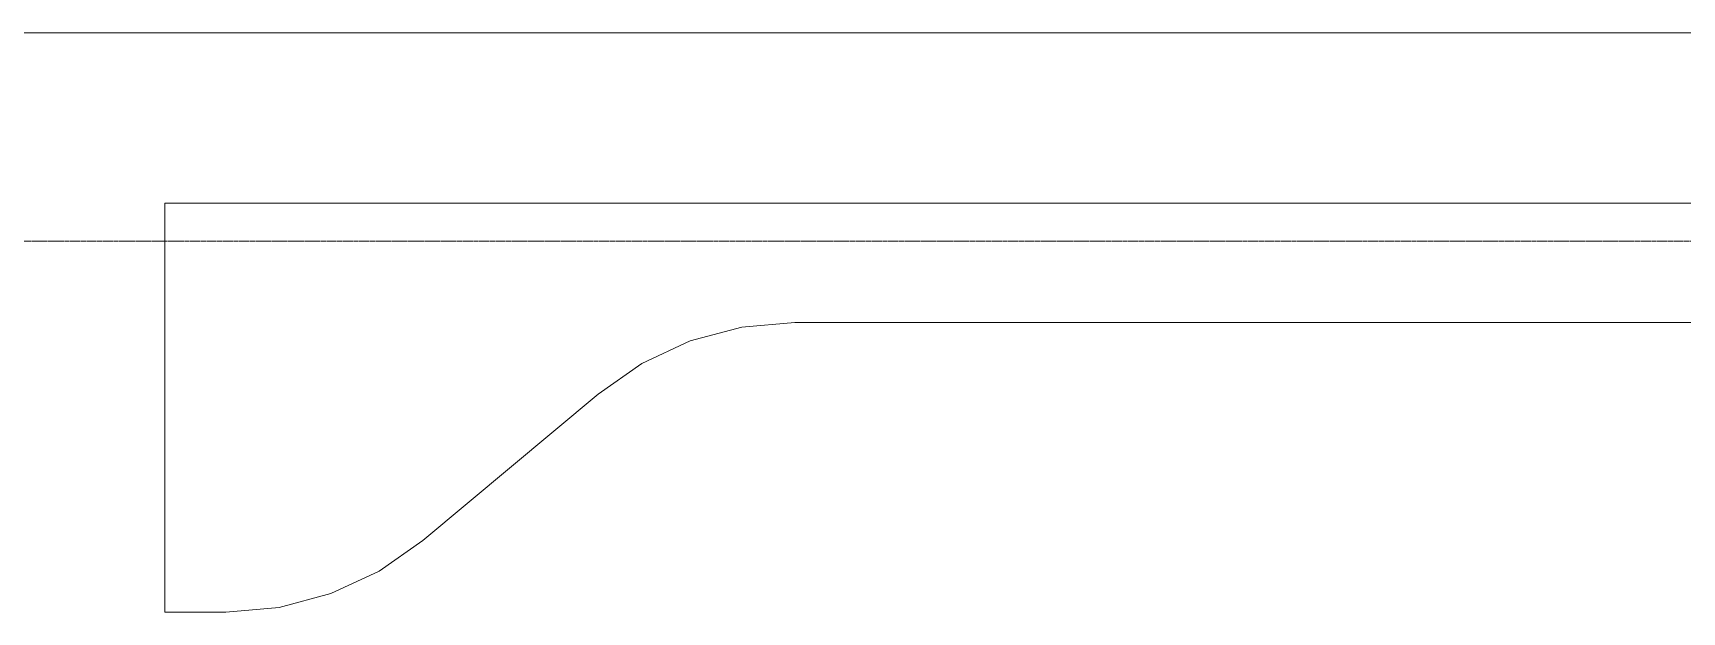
# Model space of a CAD drawing. Header units: inches. Extents: x -4830 to -242, y 9551 to 12925.
# Drawn here: x -4051 to -3470, y 12721 to 12925 of the extents above; entities that cross this region are included whole.
import ezdxf

# ---------------------------------------------------------------- set-up
doc = ezdxf.new("R2010")
doc.units = ezdxf.units.IN
doc.header["$MEASUREMENT"] = 0
doc.linetypes.add('Aligning Line 1_8_', pattern=[0.25, 0.125, -0.125])
for name, color, linetype, lineweight in [('0-1', 7, 'Continuous', 5), ('C-TOPO', 7, 'Continuous', 9), ('G-ANNO-SYMB-1', 147, 'Aligning Line 1_8_', 9)]:
    doc.layers.add(name, color=color, linetype=linetype, lineweight=lineweight)

# ---------------------------------------------------------------- blocks, each defined once
blk = doc.blocks.new('CTR - 2nd Phase_rvt-1-FLOOR PLAN - 2ND FLOOR')
at = {"layer": 'G-ANNO-SYMB-1'}
blk.add_line((-334.47, 12851.89), (-4829.88, 12851.89), dxfattribs=at)
blk = doc.blocks.new('CTR  - Topography_rvt-1-FLOOR PLAN - 2ND FLOOR')
at = {"layer": 'C-TOPO'}
for p, q in [((-4317.53, 12925.23), (-3655.2, 12925.23)), ((-3655.2, 12925.23), (-4317.53, 12925.23)), ((-3655.2, 12925.23), (-3548.98, 12925.23)), ((-3548.98, 12925.23), (-3655.2, 12925.23)), ((-3548.98, 12925.23), (-2985.35, 12925.23)), ((-2985.35, 12925.23), (-3548.98, 12925.23)), ((-3629.02, 12865.23), (-4004.23, 12865.23)), ((-4004.23, 12865.23), (-4004.23, 12826.41)), ((-4004.23, 12826.41), (-4004.23, 12865.23)), ((-4004.23, 12865.23), (-3629.02, 12865.23)), ((-3609.78, 12865.23), (-3629.02, 12865.23)), ((-3629.02, 12865.23), (-3609.78, 12865.23)), ((-3022.79, 12865.23), (-3609.78, 12865.23)), ((-3609.78, 12865.23), (-3022.79, 12865.23)), ((-4004.23, 12826.41), (-4004.23, 12721.2)), ((-4004.23, 12721.2), (-4004.23, 12826.41)), ((-3819.24, 12816.71), (-3801.08, 12821.57)), ((-3801.08, 12821.57), (-3819.24, 12816.71)), ((-3782.36, 12823.2), (-3801.08, 12821.57)), ((-3782.36, 12823.2), (-3801.08, 12821.57)), ((-3782.36, 12823.2), (-3661.72, 12823.2)), ((-3782.36, 12823.2), (-3661.72, 12823.2)), ((-3661.72, 12823.2), (-3644.39, 12823.2)), ((-3644.39, 12823.2), (-3661.72, 12823.2)), ((-3644.39, 12823.2), (-3603.7, 12823.2)), ((-3603.7, 12823.2), (-3644.39, 12823.2)), ((-3603.7, 12823.2), (-3420.54, 12823.2)), ((-3420.54, 12823.2), (-3603.7, 12823.2)), ((-3836.27, 12808.79), (-3819.24, 12816.71)), ((-3819.24, 12816.71), (-3836.27, 12808.79)), ((-3851.68, 12798.02), (-3836.27, 12808.79)), ((-3836.27, 12808.79), (-3851.68, 12798.02)), ((-3913.38, 12746.38), (-3851.68, 12798.02)), ((-3851.68, 12798.02), (-3913.38, 12746.38)), ((-3928.79, 12735.62), (-3913.38, 12746.38)), ((-3913.38, 12746.38), (-3928.79, 12735.62)), ((-3945.82, 12727.69), (-3928.79, 12735.62)), ((-3928.79, 12735.62), (-3945.82, 12727.69)), ((-3963.98, 12722.84), (-3945.82, 12727.69)), ((-3945.82, 12727.69), (-3963.98, 12722.84)), ((-4004.23, 12721.2), (-3982.7, 12721.2)), ((-3982.7, 12721.2), (-4004.23, 12721.2)), ((-3982.7, 12721.2), (-3963.98, 12722.84)), ((-3963.98, 12722.84), (-3982.7, 12721.2))]:
    blk.add_line(p, q, dxfattribs=at)

msp = doc.modelspace()

# ---------------------------------------------------------------- block references
at = {"layer": '0-1'}
for name in ['CTR  - Topography_rvt-1-FLOOR PLAN - 2ND FLOOR', 'CTR - 2nd Phase_rvt-1-FLOOR PLAN - 2ND FLOOR']:
    msp.add_blockref(name, (0, 0), dxfattribs=at)

doc.saveas('drawing.dxf')
